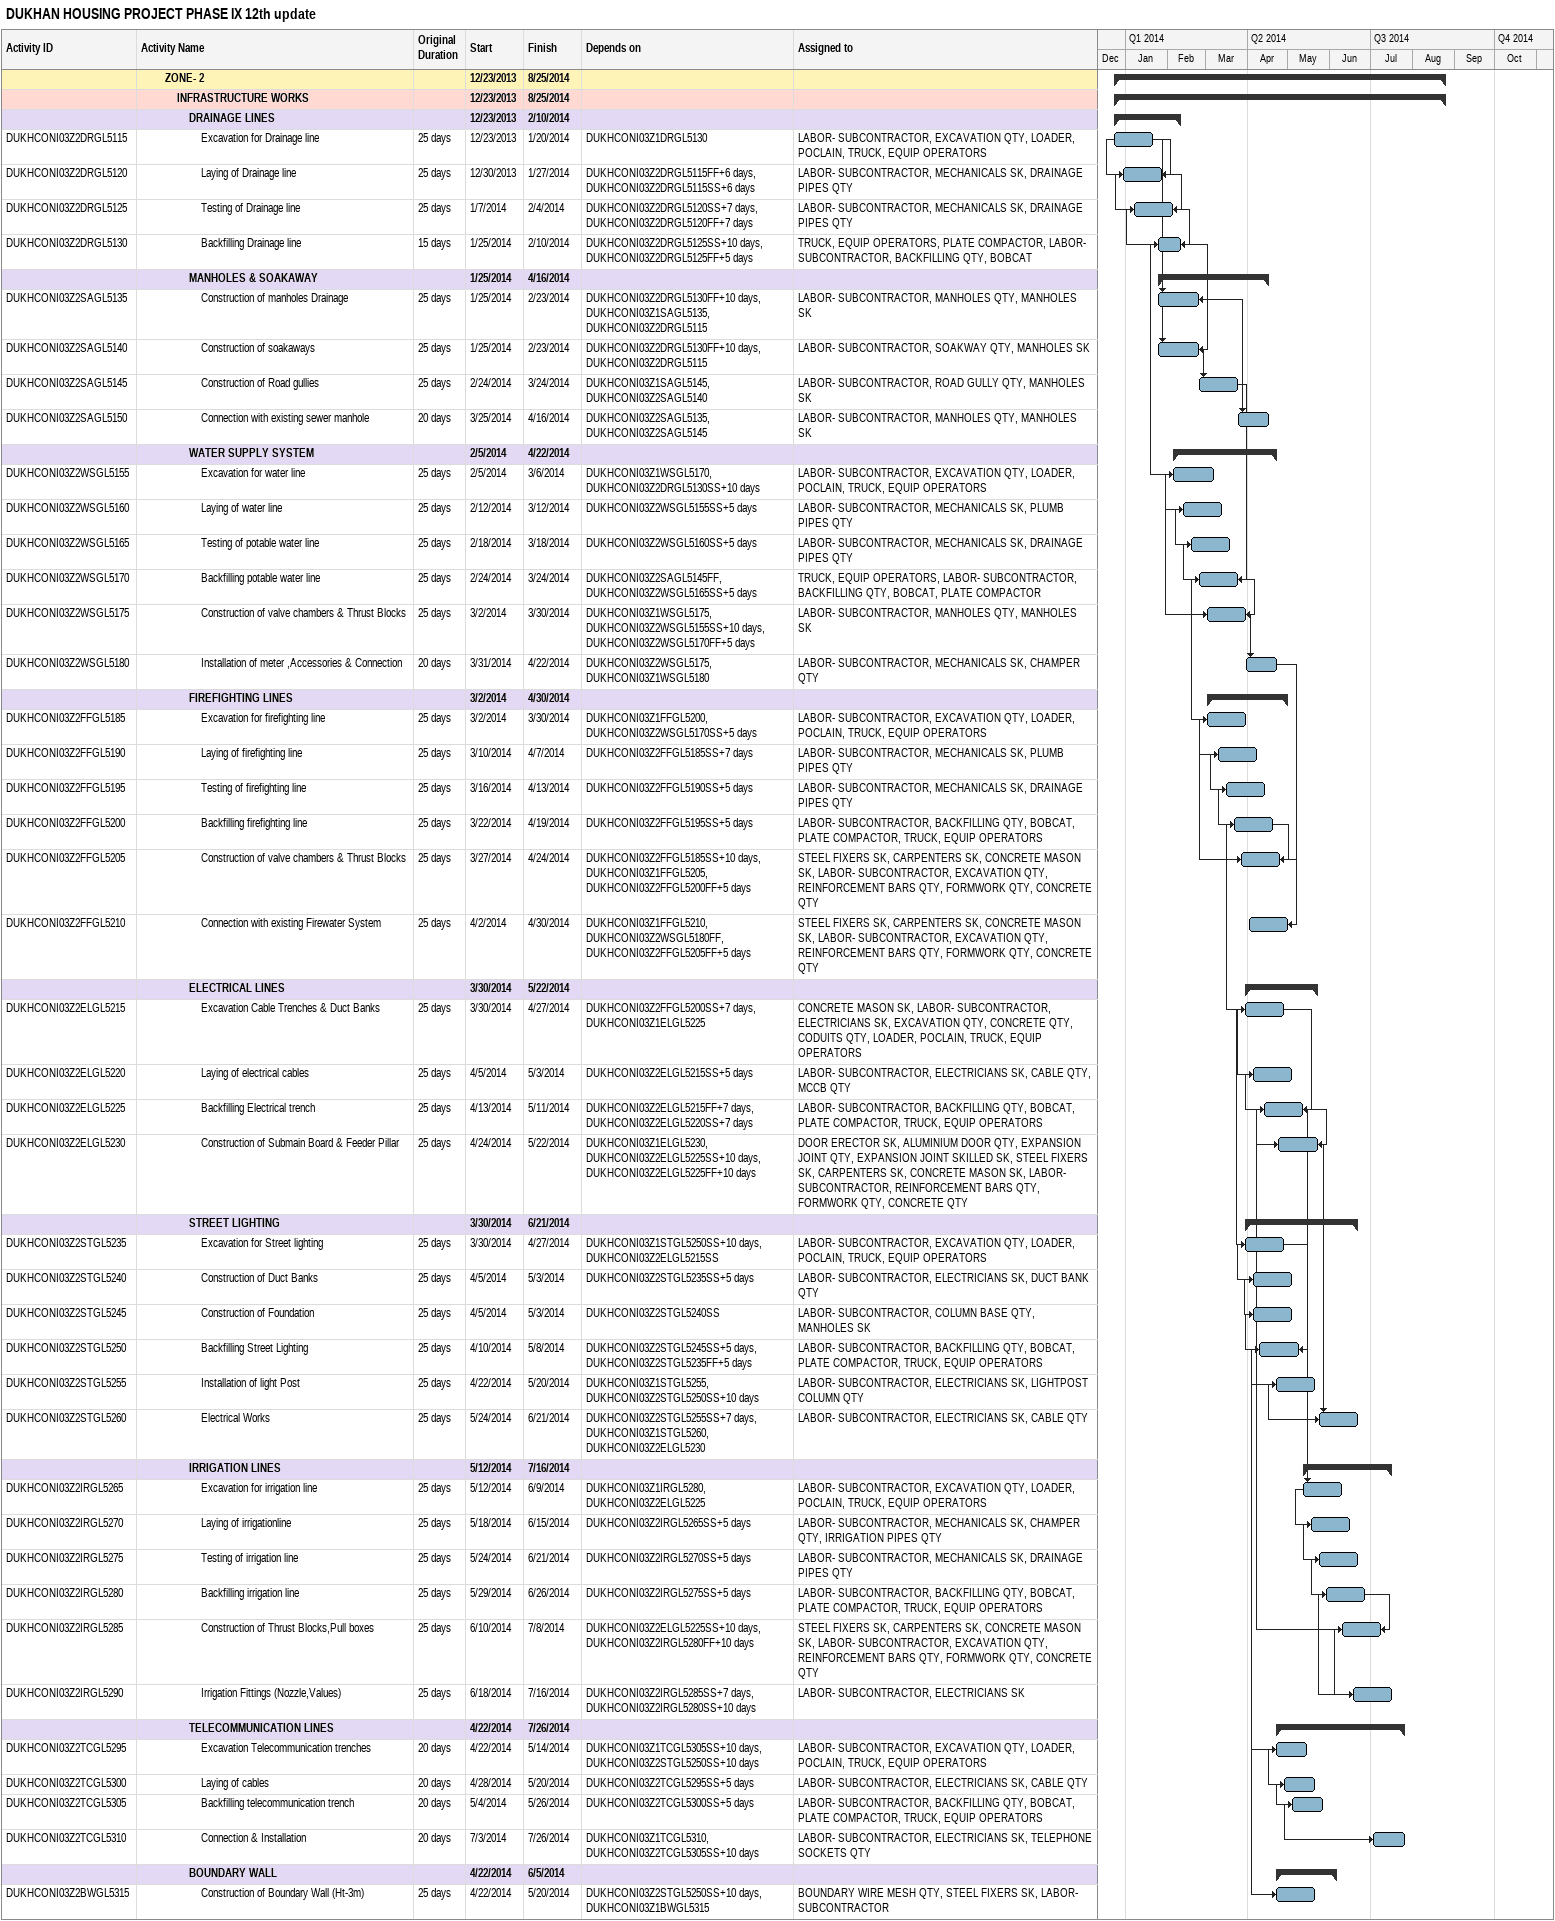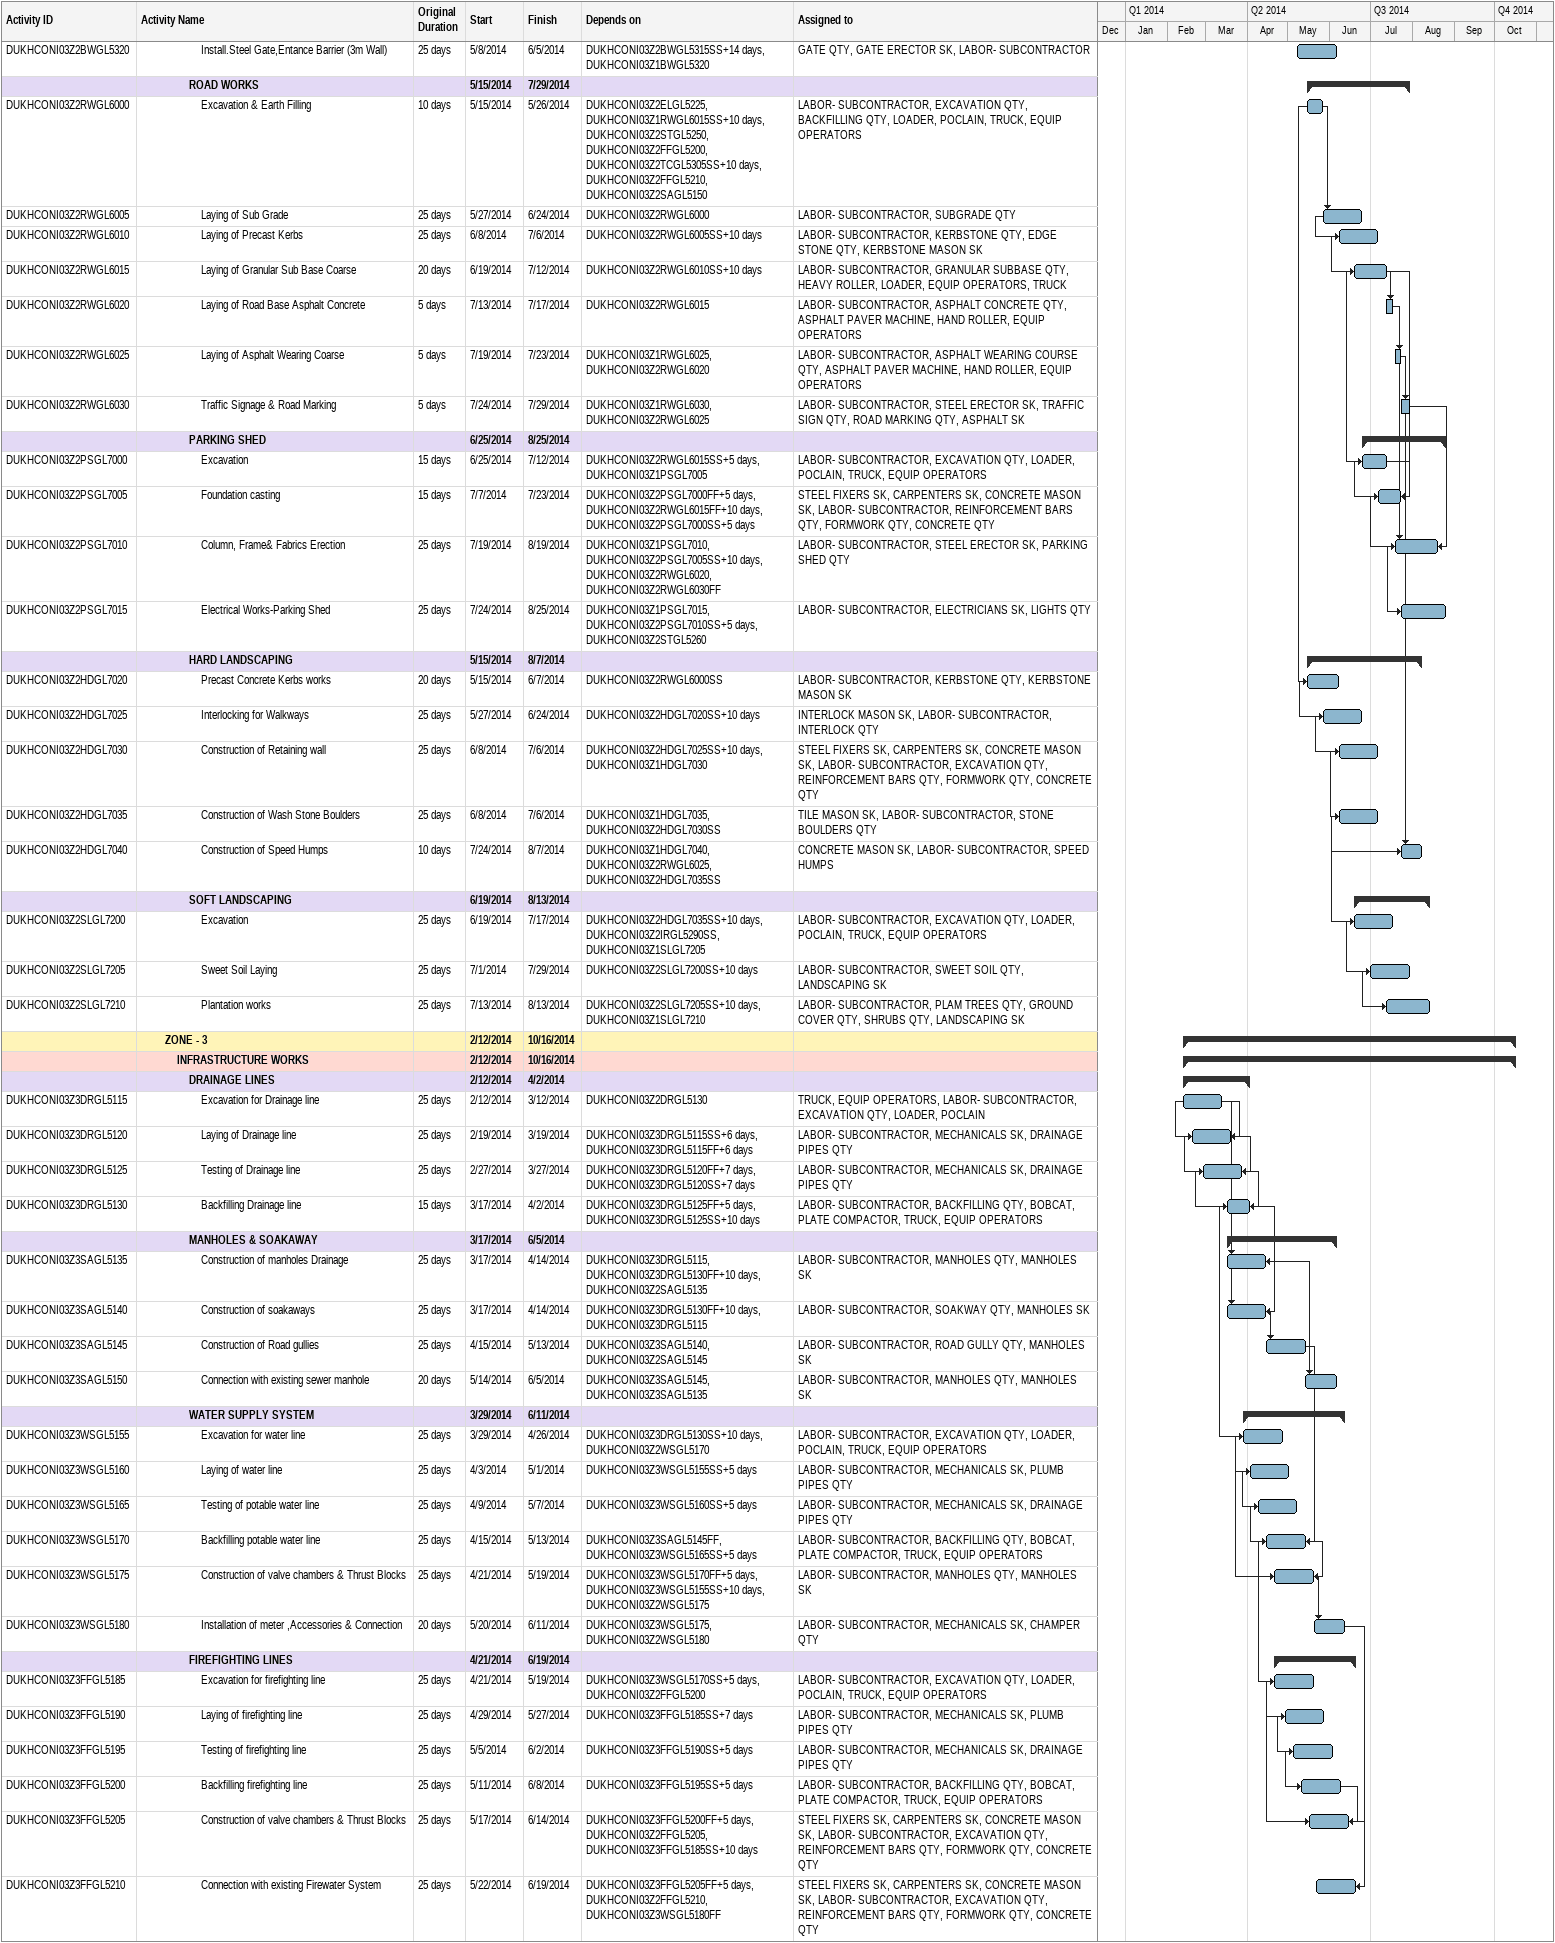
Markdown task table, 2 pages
DUKHAN HOUSING PROJECT PHASE IX 12th update

| ID | Level | Task | Original duration | Start | Finish | Predecessors | Resources |
|---|---|---|---|---|---|---|---|
|  | 3 | **ZONE- 2** |  | 2013-12-23 | 2014-08-25 |  |  |
|  | 4 | **INFRASTRUCTURE WORKS** |  | 2013-12-23 | 2014-08-25 |  |  |
|  | 5 | **DRAINAGE LINES** |  | 2013-12-23 | 2014-02-10 |  |  |
| DUKHCONI03Z2DRGL5115 | 6 | Excavation for Drainage line | 25d | 2013-12-23 | 2014-01-20 | DUKHCONI03Z1DRGL5130 | LABOR- SUBCONTRACTOR, EXCAVATION QTY, LOADER, POCLAIN, TRUCK, EQUIP OPERATORS |
| DUKHCONI03Z2DRGL5120 | 6 | Laying of Drainage line | 25d | 2013-12-30 | 2014-01-27 | DUKHCONI03Z2DRGL5115FF+6d, DUKHCONI03Z2DRGL5115SS+6d | LABOR- SUBCONTRACTOR, MECHANICALS SK, DRAINAGE PIPES QTY |
| DUKHCONI03Z2DRGL5125 | 6 | Testing of Drainage line | 25d | 2014-01-07 | 2014-02-04 | DUKHCONI03Z2DRGL5120SS+7d, DUKHCONI03Z2DRGL5120FF+7d | LABOR- SUBCONTRACTOR, MECHANICALS SK, DRAINAGE PIPES QTY |
| DUKHCONI03Z2DRGL5130 | 6 | Backfilling Drainage line | 15d | 2014-01-25 | 2014-02-10 | DUKHCONI03Z2DRGL5125SS+10d, DUKHCONI03Z2DRGL5125FF+5d | TRUCK, EQUIP OPERATORS, PLATE COMPACTOR, LABOR- SUBCONTRACTOR, BACKFILLING QTY, BOBCAT |
|  | 5 | **MANHOLES & SOAKAWAY** |  | 2014-01-25 | 2014-04-16 |  |  |
| DUKHCONI03Z2SAGL5135 | 6 | Construction of manholes Drainage | 25d | 2014-01-25 | 2014-02-23 | DUKHCONI03Z2DRGL5130FF+10d, DUKHCONI03Z1SAGL5135, DUKHCONI03Z2DRGL5115 | LABOR- SUBCONTRACTOR, MANHOLES QTY, MANHOLES SK |
| DUKHCONI03Z2SAGL5140 | 6 | Construction of soakaways | 25d | 2014-01-25 | 2014-02-23 | DUKHCONI03Z2DRGL5130FF+10d, DUKHCONI03Z2DRGL5115 | LABOR- SUBCONTRACTOR, SOAKWAY QTY, MANHOLES SK |
| DUKHCONI03Z2SAGL5145 | 6 | Construction of Road gullies | 25d | 2014-02-24 | 2014-03-24 | DUKHCONI03Z1SAGL5145, DUKHCONI03Z2SAGL5140 | LABOR- SUBCONTRACTOR, ROAD GULLY QTY, MANHOLES SK |
| DUKHCONI03Z2SAGL5150 | 6 | Connection with existing sewer manhole | 20d | 2014-03-25 | 2014-04-16 | DUKHCONI03Z2SAGL5135, DUKHCONI03Z2SAGL5145 | LABOR- SUBCONTRACTOR, MANHOLES QTY, MANHOLES SK |
|  | 5 | **WATER SUPPLY SYSTEM** |  | 2014-02-05 | 2014-04-22 |  |  |
| DUKHCONI03Z2WSGL5155 | 6 | Excavation for water line | 25d | 2014-02-05 | 2014-03-06 | DUKHCONI03Z1WSGL5170, DUKHCONI03Z2DRGL5130SS+10d | LABOR- SUBCONTRACTOR, EXCAVATION QTY, LOADER, POCLAIN, TRUCK, EQUIP OPERATORS |
| DUKHCONI03Z2WSGL5160 | 6 | Laying of water line | 25d | 2014-02-12 | 2014-03-12 | DUKHCONI03Z2WSGL5155SS+5d | LABOR- SUBCONTRACTOR, MECHANICALS SK, PLUMB PIPES QTY |
| DUKHCONI03Z2WSGL5165 | 6 | Testing of potable water line | 25d | 2014-02-18 | 2014-03-18 | DUKHCONI03Z2WSGL5160SS+5d | LABOR- SUBCONTRACTOR, MECHANICALS SK, DRAINAGE PIPES QTY |
| DUKHCONI03Z2WSGL5170 | 6 | Backfilling potable water line | 25d | 2014-02-24 | 2014-03-24 | DUKHCONI03Z2SAGL5145FF, DUKHCONI03Z2WSGL5165SS+5d | TRUCK, EQUIP OPERATORS, LABOR- SUBCONTRACTOR, BACKFILLING QTY, BOBCAT, PLATE COMPACTOR |
| DUKHCONI03Z2WSGL5175 | 6 | Construction of valve chambers & Thrust Blocks | 25d | 2014-03-02 | 2014-03-30 | DUKHCONI03Z1WSGL5175, DUKHCONI03Z2WSGL5155SS+10d, DUKHCONI03Z2WSGL5170FF+5d | LABOR- SUBCONTRACTOR, MANHOLES QTY, MANHOLES SK |
| DUKHCONI03Z2WSGL5180 | 6 | Installation of meter ,Accessories & Connection | 20d | 2014-03-31 | 2014-04-22 | DUKHCONI03Z2WSGL5175, DUKHCONI03Z1WSGL5180 | LABOR- SUBCONTRACTOR, MECHANICALS SK, CHAMPER QTY |
|  | 5 | **FIREFIGHTING LINES** |  | 2014-03-02 | 2014-04-30 |  |  |
| DUKHCONI03Z2FFGL5185 | 6 | Excavation for firefighting line | 25d | 2014-03-02 | 2014-03-30 | DUKHCONI03Z1FFGL5200, DUKHCONI03Z2WSGL5170SS+5d | LABOR- SUBCONTRACTOR, EXCAVATION QTY, LOADER, POCLAIN, TRUCK, EQUIP OPERATORS |
| DUKHCONI03Z2FFGL5190 | 6 | Laying of firefighting line | 25d | 2014-03-10 | 2014-04-07 | DUKHCONI03Z2FFGL5185SS+7d | LABOR- SUBCONTRACTOR, MECHANICALS SK, PLUMB PIPES QTY |
| DUKHCONI03Z2FFGL5195 | 6 | Testing of firefighting line | 25d | 2014-03-16 | 2014-04-13 | DUKHCONI03Z2FFGL5190SS+5d | LABOR- SUBCONTRACTOR, MECHANICALS SK, DRAINAGE PIPES QTY |
| DUKHCONI03Z2FFGL5200 | 6 | Backfilling firefighting line | 25d | 2014-03-22 | 2014-04-19 | DUKHCONI03Z2FFGL5195SS+5d | LABOR- SUBCONTRACTOR, BACKFILLING QTY, BOBCAT, PLATE COMPACTOR, TRUCK, EQUIP OPERATORS |
| DUKHCONI03Z2FFGL5205 | 6 | Construction of valve chambers & Thrust Blocks | 25d | 2014-03-27 | 2014-04-24 | DUKHCONI03Z2FFGL5185SS+10d, DUKHCONI03Z1FFGL5205, DUKHCONI03Z2FFGL5200FF+5d | STEEL FIXERS SK, CARPENTERS SK, CONCRETE MASON SK, LABOR- SUBCONTRACTOR, EXCAVATION QTY, REINFORCEMENT BARS QTY, FORMWORK QTY, CONCRETE QTY |
| DUKHCONI03Z2FFGL5210 | 6 | Connection with existing Firewater System | 25d | 2014-04-02 | 2014-04-30 | DUKHCONI03Z1FFGL5210, DUKHCONI03Z2WSGL5180FF, DUKHCONI03Z2FFGL5205FF+5d | STEEL FIXERS SK, CARPENTERS SK, CONCRETE MASON SK, LABOR- SUBCONTRACTOR, EXCAVATION QTY, REINFORCEMENT BARS QTY, FORMWORK QTY, CONCRETE QTY |
|  | 5 | **ELECTRICAL LINES** |  | 2014-03-30 | 2014-05-22 |  |  |
| DUKHCONI03Z2ELGL5215 | 6 | Excavation Cable Trenches & Duct Banks | 25d | 2014-03-30 | 2014-04-27 | DUKHCONI03Z2FFGL5200SS+7d, DUKHCONI03Z1ELGL5225 | CONCRETE MASON SK, LABOR- SUBCONTRACTOR, ELECTRICIANS SK, EXCAVATION QTY, CONCRETE QTY, CODUITS QTY, LOADER, POCLAIN, TRUCK, EQUIP OPERATORS |
| DUKHCONI03Z2ELGL5220 | 6 | Laying of electrical cables | 25d | 2014-04-05 | 2014-05-03 | DUKHCONI03Z2ELGL5215SS+5d | LABOR- SUBCONTRACTOR, ELECTRICIANS SK, CABLE QTY, MCCB QTY |
| DUKHCONI03Z2ELGL5225 | 6 | Backfilling Electrical trench | 25d | 2014-04-13 | 2014-05-11 | DUKHCONI03Z2ELGL5215FF+7d, DUKHCONI03Z2ELGL5220SS+7d | LABOR- SUBCONTRACTOR, BACKFILLING QTY, BOBCAT, PLATE COMPACTOR, TRUCK, EQUIP OPERATORS |
| DUKHCONI03Z2ELGL5230 | 6 | Construction of Submain Board & Feeder Pillar | 25d | 2014-04-24 | 2014-05-22 | DUKHCONI03Z1ELGL5230, DUKHCONI03Z2ELGL5225SS+10d, DUKHCONI03Z2ELGL5225FF+10d | DOOR ERECTOR SK, ALUMINIUM DOOR QTY, EXPANSION JOINT QTY, EXPANSION JOINT SKILLED SK, STEEL FIXERS SK, CARPENTERS SK, CONCRETE MASON SK, LABOR- SUBCONTRACTOR, REINFORCEMENT BARS QTY, FORMWORK QTY, CONCRETE QTY |
|  | 5 | **STREET LIGHTING** |  | 2014-03-30 | 2014-06-21 |  |  |
| DUKHCONI03Z2STGL5235 | 6 | Excavation for Street lighting | 25d | 2014-03-30 | 2014-04-27 | DUKHCONI03Z1STGL5250SS+10d, DUKHCONI03Z2ELGL5215SS | LABOR- SUBCONTRACTOR, EXCAVATION QTY, LOADER, POCLAIN, TRUCK, EQUIP OPERATORS |
| DUKHCONI03Z2STGL5240 | 6 | Construction of Duct Banks | 25d | 2014-04-05 | 2014-05-03 | DUKHCONI03Z2STGL5235SS+5d | LABOR- SUBCONTRACTOR, ELECTRICIANS SK, DUCT BANK QTY |
| DUKHCONI03Z2STGL5245 | 6 | Construction of Foundation | 25d | 2014-04-05 | 2014-05-03 | DUKHCONI03Z2STGL5240SS | LABOR- SUBCONTRACTOR, COLUMN BASE QTY, MANHOLES SK |
| DUKHCONI03Z2STGL5250 | 6 | Backfilling Street Lighting | 25d | 2014-04-10 | 2014-05-08 | DUKHCONI03Z2STGL5245SS+5d, DUKHCONI03Z2STGL5235FF+5d | LABOR- SUBCONTRACTOR, BACKFILLING QTY, BOBCAT, PLATE COMPACTOR, TRUCK, EQUIP OPERATORS |
| DUKHCONI03Z2STGL5255 | 6 | Installation of light Post | 25d | 2014-04-22 | 2014-05-20 | DUKHCONI03Z1STGL5255, DUKHCONI03Z2STGL5250SS+10d | LABOR- SUBCONTRACTOR, ELECTRICIANS SK, LIGHTPOST COLUMN QTY |
| DUKHCONI03Z2STGL5260 | 6 | Electrical Works | 25d | 2014-05-24 | 2014-06-21 | DUKHCONI03Z2STGL5255SS+7d, DUKHCONI03Z1STGL5260, DUKHCONI03Z2ELGL5230 | LABOR- SUBCONTRACTOR, ELECTRICIANS SK, CABLE QTY |
|  | 5 | **IRRIGATION LINES** |  | 2014-05-12 | 2014-07-16 |  |  |
| DUKHCONI03Z2IRGL5265 | 6 | Excavation for irrigation line | 25d | 2014-05-12 | 2014-06-09 | DUKHCONI03Z1IRGL5280, DUKHCONI03Z2ELGL5225 | LABOR- SUBCONTRACTOR, EXCAVATION QTY, LOADER, POCLAIN, TRUCK, EQUIP OPERATORS |
| DUKHCONI03Z2IRGL5270 | 6 | Laying of irrigationline | 25d | 2014-05-18 | 2014-06-15 | DUKHCONI03Z2IRGL5265SS+5d | LABOR- SUBCONTRACTOR, MECHANICALS SK, CHAMPER QTY, IRRIGATION PIPES QTY |
| DUKHCONI03Z2IRGL5275 | 6 | Testing of irrigation line | 25d | 2014-05-24 | 2014-06-21 | DUKHCONI03Z2IRGL5270SS+5d | LABOR- SUBCONTRACTOR, MECHANICALS SK, DRAINAGE PIPES QTY |
| DUKHCONI03Z2IRGL5280 | 6 | Backfilling irrigation line | 25d | 2014-05-29 | 2014-06-26 | DUKHCONI03Z2IRGL5275SS+5d | LABOR- SUBCONTRACTOR, BACKFILLING QTY, BOBCAT, PLATE COMPACTOR, TRUCK, EQUIP OPERATORS |
| DUKHCONI03Z2IRGL5285 | 6 | Construction of Thrust Blocks,Pull boxes | 25d | 2014-06-10 | 2014-07-08 | DUKHCONI03Z2ELGL5225SS+10d, DUKHCONI03Z2IRGL5280FF+10d | STEEL FIXERS SK, CARPENTERS SK, CONCRETE MASON SK, LABOR- SUBCONTRACTOR, EXCAVATION QTY, REINFORCEMENT BARS QTY, FORMWORK QTY, CONCRETE QTY |
| DUKHCONI03Z2IRGL5290 | 6 | Irrigation Fittings (Nozzle,Values) | 25d | 2014-06-18 | 2014-07-16 | DUKHCONI03Z2IRGL5285SS+7d, DUKHCONI03Z2IRGL5280SS+10d | LABOR- SUBCONTRACTOR, ELECTRICIANS SK |
|  | 5 | **TELECOMMUNICATION LINES** |  | 2014-04-22 | 2014-07-26 |  |  |
| DUKHCONI03Z2TCGL5295 | 6 | Excavation Telecommunication trenches | 20d | 2014-04-22 | 2014-05-14 | DUKHCONI03Z1TCGL5305SS+10d, DUKHCONI03Z2STGL5250SS+10d | LABOR- SUBCONTRACTOR, EXCAVATION QTY, LOADER, POCLAIN, TRUCK, EQUIP OPERATORS |
| DUKHCONI03Z2TCGL5300 | 6 | Laying of cables | 20d | 2014-04-28 | 2014-05-20 | DUKHCONI03Z2TCGL5295SS+5d | LABOR- SUBCONTRACTOR, ELECTRICIANS SK, CABLE QTY |
| DUKHCONI03Z2TCGL5305 | 6 | Backfilling telecommunication trench | 20d | 2014-05-04 | 2014-05-26 | DUKHCONI03Z2TCGL5300SS+5d | LABOR- SUBCONTRACTOR, BACKFILLING QTY, BOBCAT, PLATE COMPACTOR, TRUCK, EQUIP OPERATORS |
| DUKHCONI03Z2TCGL5310 | 6 | Connection & Installation | 20d | 2014-07-03 | 2014-07-26 | DUKHCONI03Z1TCGL5310, DUKHCONI03Z2TCGL5305SS+10d | LABOR- SUBCONTRACTOR, ELECTRICIANS SK, TELEPHONE SOCKETS QTY |
|  | 5 | **BOUNDARY WALL** |  | 2014-04-22 | 2014-06-05 |  |  |
| DUKHCONI03Z2BWGL5315 | 6 | Construction of Boundary Wall (Ht-3m) | 25d | 2014-04-22 | 2014-05-20 | DUKHCONI03Z2STGL5250SS+10d, DUKHCONI03Z1BWGL5315 | BOUNDARY WIRE MESH QTY, STEEL FIXERS SK, LABOR- SUBCONTRACTOR |
| DUKHCONI03Z2BWGL5320 | 6 | Install.Steel Gate,Entance Barrier (3m Wall) | 25d | 2014-05-08 | 2014-06-05 | DUKHCONI03Z2BWGL5315SS+14d, DUKHCONI03Z1BWGL5320 | GATE QTY, GATE ERECTOR SK, LABOR- SUBCONTRACTOR |
|  | 5 | **ROAD WORKS** |  | 2014-05-15 | 2014-07-29 |  |  |
| DUKHCONI03Z2RWGL6000 | 6 | Excavation & Earth Filling | 10d | 2014-05-15 | 2014-05-26 | DUKHCONI03Z2ELGL5225, DUKHCONI03Z1RWGL6015SS+10d, DUKHCONI03Z2STGL5250, DUKHCONI03Z2FFGL5200, DUKHCONI03Z2TCGL5305SS+10d, DUKHCONI03Z2FFGL5210, DUKHCONI03Z2SAGL5150 | LABOR- SUBCONTRACTOR, EXCAVATION QTY, BACKFILLING QTY, LOADER, POCLAIN, TRUCK, EQUIP OPERATORS |
| DUKHCONI03Z2RWGL6005 | 6 | Laying of Sub Grade | 25d | 2014-05-27 | 2014-06-24 | DUKHCONI03Z2RWGL6000 | LABOR- SUBCONTRACTOR, SUBGRADE QTY |
| DUKHCONI03Z2RWGL6010 | 6 | Laying of Precast Kerbs | 25d | 2014-06-08 | 2014-07-06 | DUKHCONI03Z2RWGL6005SS+10d | LABOR- SUBCONTRACTOR, KERBSTONE QTY, EDGE STONE QTY, KERBSTONE MASON SK |
| DUKHCONI03Z2RWGL6015 | 6 | Laying of Granular Sub Base Coarse | 20d | 2014-06-19 | 2014-07-12 | DUKHCONI03Z2RWGL6010SS+10d | LABOR- SUBCONTRACTOR, GRANULAR SUBBASE QTY, HEAVY ROLLER, LOADER, EQUIP OPERATORS, TRUCK |
| DUKHCONI03Z2RWGL6020 | 6 | Laying of Road Base Asphalt Concrete | 5d | 2014-07-13 | 2014-07-17 | DUKHCONI03Z2RWGL6015 | LABOR- SUBCONTRACTOR, ASPHALT CONCRETE QTY, ASPHALT PAVER MACHINE, HAND ROLLER, EQUIP OPERATORS |
| DUKHCONI03Z2RWGL6025 | 6 | Laying of Asphalt Wearing Coarse | 5d | 2014-07-19 | 2014-07-23 | DUKHCONI03Z1RWGL6025, DUKHCONI03Z2RWGL6020 | LABOR- SUBCONTRACTOR, ASPHALT WEARING COURSE QTY, ASPHALT PAVER MACHINE, HAND ROLLER, EQUIP OPERATORS |
| DUKHCONI03Z2RWGL6030 | 6 | Traffic Signage & Road Marking | 5d | 2014-07-24 | 2014-07-29 | DUKHCONI03Z1RWGL6030, DUKHCONI03Z2RWGL6025 | LABOR- SUBCONTRACTOR, STEEL ERECTOR SK, TRAFFIC SIGN QTY, ROAD MARKING QTY, ASPHALT SK |
|  | 5 | **PARKING SHED** |  | 2014-06-25 | 2014-08-25 |  |  |
| DUKHCONI03Z2PSGL7000 | 6 | Excavation | 15d | 2014-06-25 | 2014-07-12 | DUKHCONI03Z2RWGL6015SS+5d, DUKHCONI03Z1PSGL7005 | LABOR- SUBCONTRACTOR, EXCAVATION QTY, LOADER, POCLAIN, TRUCK, EQUIP OPERATORS |
| DUKHCONI03Z2PSGL7005 | 6 | Foundation casting | 15d | 2014-07-07 | 2014-07-23 | DUKHCONI03Z2PSGL7000FF+5d, DUKHCONI03Z2RWGL6015FF+10d, DUKHCONI03Z2PSGL7000SS+5d | STEEL FIXERS SK, CARPENTERS SK, CONCRETE MASON SK, LABOR- SUBCONTRACTOR, REINFORCEMENT BARS QTY, FORMWORK QTY, CONCRETE QTY |
| DUKHCONI03Z2PSGL7010 | 6 | Column, Frame& Fabrics Erection | 25d | 2014-07-19 | 2014-08-19 | DUKHCONI03Z1PSGL7010, DUKHCONI03Z2PSGL7005SS+10d, DUKHCONI03Z2RWGL6020, DUKHCONI03Z2RWGL6030FF | LABOR- SUBCONTRACTOR, STEEL ERECTOR SK, PARKING SHED QTY |
| DUKHCONI03Z2PSGL7015 | 6 | Electrical Works-Parking Shed | 25d | 2014-07-24 | 2014-08-25 | DUKHCONI03Z1PSGL7015, DUKHCONI03Z2PSGL7010SS+5d, DUKHCONI03Z2STGL5260 | LABOR- SUBCONTRACTOR, ELECTRICIANS SK, LIGHTS QTY |
|  | 5 | **HARD LANDSCAPING** |  | 2014-05-15 | 2014-08-07 |  |  |
| DUKHCONI03Z2HDGL7020 | 6 | Precast Concrete Kerbs works | 20d | 2014-05-15 | 2014-06-07 | DUKHCONI03Z2RWGL6000SS | LABOR- SUBCONTRACTOR, KERBSTONE QTY, KERBSTONE MASON SK |
| DUKHCONI03Z2HDGL7025 | 6 | Interlocking for Walkways | 25d | 2014-05-27 | 2014-06-24 | DUKHCONI03Z2HDGL7020SS+10d | INTERLOCK MASON SK, LABOR- SUBCONTRACTOR, INTERLOCK QTY |
| DUKHCONI03Z2HDGL7030 | 6 | Construction of Retaining wall | 25d | 2014-06-08 | 2014-07-06 | DUKHCONI03Z2HDGL7025SS+10d, DUKHCONI03Z1HDGL7030 | STEEL FIXERS SK, CARPENTERS SK, CONCRETE MASON SK, LABOR- SUBCONTRACTOR, EXCAVATION QTY, REINFORCEMENT BARS QTY, FORMWORK QTY, CONCRETE QTY |
| DUKHCONI03Z2HDGL7035 | 6 | Construction of Wash Stone Boulders | 25d | 2014-06-08 | 2014-07-06 | DUKHCONI03Z1HDGL7035, DUKHCONI03Z2HDGL7030SS | TILE MASON SK, LABOR- SUBCONTRACTOR, STONE BOULDERS QTY |
| DUKHCONI03Z2HDGL7040 | 6 | Construction of Speed Humps | 10d | 2014-07-24 | 2014-08-07 | DUKHCONI03Z1HDGL7040, DUKHCONI03Z2RWGL6025, DUKHCONI03Z2HDGL7035SS | CONCRETE MASON SK, LABOR- SUBCONTRACTOR, SPEED HUMPS |
|  | 5 | **SOFT LANDSCAPING** |  | 2014-06-19 | 2014-08-13 |  |  |
| DUKHCONI03Z2SLGL7200 | 6 | Excavation | 25d | 2014-06-19 | 2014-07-17 | DUKHCONI03Z2HDGL7035SS+10d, DUKHCONI03Z2IRGL5290SS, DUKHCONI03Z1SLGL7205 | LABOR- SUBCONTRACTOR, EXCAVATION QTY, LOADER, POCLAIN, TRUCK, EQUIP OPERATORS |
| DUKHCONI03Z2SLGL7205 | 6 | Sweet Soil Laying | 25d | 2014-07-01 | 2014-07-29 | DUKHCONI03Z2SLGL7200SS+10d | LABOR- SUBCONTRACTOR, SWEET SOIL QTY, LANDSCAPING SK |
| DUKHCONI03Z2SLGL7210 | 6 | Plantation works | 25d | 2014-07-13 | 2014-08-13 | DUKHCONI03Z2SLGL7205SS+10d, DUKHCONI03Z1SLGL7210 | LABOR- SUBCONTRACTOR, PLAM TREES QTY, GROUND COVER QTY, SHRUBS QTY, LANDSCAPING SK |
|  | 3 | **ZONE - 3** |  | 2014-02-12 | 2014-10-16 |  |  |
|  | 4 | **INFRASTRUCTURE WORKS** |  | 2014-02-12 | 2014-10-16 |  |  |
|  | 5 | **DRAINAGE LINES** |  | 2014-02-12 | 2014-04-02 |  |  |
| DUKHCONI03Z3DRGL5115 | 6 | Excavation for Drainage line | 25d | 2014-02-12 | 2014-03-12 | DUKHCONI03Z2DRGL5130 | TRUCK, EQUIP OPERATORS, LABOR- SUBCONTRACTOR, EXCAVATION QTY, LOADER, POCLAIN |
| DUKHCONI03Z3DRGL5120 | 6 | Laying of Drainage line | 25d | 2014-02-19 | 2014-03-19 | DUKHCONI03Z3DRGL5115SS+6d, DUKHCONI03Z3DRGL5115FF+6d | LABOR- SUBCONTRACTOR, MECHANICALS SK, DRAINAGE PIPES QTY |
| DUKHCONI03Z3DRGL5125 | 6 | Testing of Drainage line | 25d | 2014-02-27 | 2014-03-27 | DUKHCONI03Z3DRGL5120FF+7d, DUKHCONI03Z3DRGL5120SS+7d | LABOR- SUBCONTRACTOR, MECHANICALS SK, DRAINAGE PIPES QTY |
| DUKHCONI03Z3DRGL5130 | 6 | Backfilling Drainage line | 15d | 2014-03-17 | 2014-04-02 | DUKHCONI03Z3DRGL5125FF+5d, DUKHCONI03Z3DRGL5125SS+10d | LABOR- SUBCONTRACTOR, BACKFILLING QTY, BOBCAT, PLATE COMPACTOR, TRUCK, EQUIP OPERATORS |
|  | 5 | **MANHOLES & SOAKAWAY** |  | 2014-03-17 | 2014-06-05 |  |  |
| DUKHCONI03Z3SAGL5135 | 6 | Construction of manholes Drainage | 25d | 2014-03-17 | 2014-04-14 | DUKHCONI03Z3DRGL5115, DUKHCONI03Z3DRGL5130FF+10d, DUKHCONI03Z2SAGL5135 | LABOR- SUBCONTRACTOR, MANHOLES QTY, MANHOLES SK |
| DUKHCONI03Z3SAGL5140 | 6 | Construction of soakaways | 25d | 2014-03-17 | 2014-04-14 | DUKHCONI03Z3DRGL5130FF+10d, DUKHCONI03Z3DRGL5115 | LABOR- SUBCONTRACTOR, SOAKWAY QTY, MANHOLES SK |
| DUKHCONI03Z3SAGL5145 | 6 | Construction of Road gullies | 25d | 2014-04-15 | 2014-05-13 | DUKHCONI03Z3SAGL5140, DUKHCONI03Z2SAGL5145 | LABOR- SUBCONTRACTOR, ROAD GULLY QTY, MANHOLES SK |
| DUKHCONI03Z3SAGL5150 | 6 | Connection with existing sewer manhole | 20d | 2014-05-14 | 2014-06-05 | DUKHCONI03Z3SAGL5145, DUKHCONI03Z3SAGL5135 | LABOR- SUBCONTRACTOR, MANHOLES QTY, MANHOLES SK |
|  | 5 | **WATER SUPPLY SYSTEM** |  | 2014-03-29 | 2014-06-11 |  |  |
| DUKHCONI03Z3WSGL5155 | 6 | Excavation for water line | 25d | 2014-03-29 | 2014-04-26 | DUKHCONI03Z3DRGL5130SS+10d, DUKHCONI03Z2WSGL5170 | LABOR- SUBCONTRACTOR, EXCAVATION QTY, LOADER, POCLAIN, TRUCK, EQUIP OPERATORS |
| DUKHCONI03Z3WSGL5160 | 6 | Laying of water line | 25d | 2014-04-03 | 2014-05-01 | DUKHCONI03Z3WSGL5155SS+5d | LABOR- SUBCONTRACTOR, MECHANICALS SK, PLUMB PIPES QTY |
| DUKHCONI03Z3WSGL5165 | 6 | Testing of potable water line | 25d | 2014-04-09 | 2014-05-07 | DUKHCONI03Z3WSGL5160SS+5d | LABOR- SUBCONTRACTOR, MECHANICALS SK, DRAINAGE PIPES QTY |
| DUKHCONI03Z3WSGL5170 | 6 | Backfilling potable water line | 25d | 2014-04-15 | 2014-05-13 | DUKHCONI03Z3SAGL5145FF, DUKHCONI03Z3WSGL5165SS+5d | LABOR- SUBCONTRACTOR, BACKFILLING QTY, BOBCAT, PLATE COMPACTOR, TRUCK, EQUIP OPERATORS |
| DUKHCONI03Z3WSGL5175 | 6 | Construction of valve chambers & Thrust Blocks | 25d | 2014-04-21 | 2014-05-19 | DUKHCONI03Z3WSGL5170FF+5d, DUKHCONI03Z3WSGL5155SS+10d, DUKHCONI03Z2WSGL5175 | LABOR- SUBCONTRACTOR, MANHOLES QTY, MANHOLES SK |
| DUKHCONI03Z3WSGL5180 | 6 | Installation of meter ,Accessories & Connection | 20d | 2014-05-20 | 2014-06-11 | DUKHCONI03Z3WSGL5175, DUKHCONI03Z2WSGL5180 | LABOR- SUBCONTRACTOR, MECHANICALS SK, CHAMPER QTY |
|  | 5 | **FIREFIGHTING LINES** |  | 2014-04-21 | 2014-06-19 |  |  |
| DUKHCONI03Z3FFGL5185 | 6 | Excavation for firefighting line | 25d | 2014-04-21 | 2014-05-19 | DUKHCONI03Z3WSGL5170SS+5d, DUKHCONI03Z2FFGL5200 | LABOR- SUBCONTRACTOR, EXCAVATION QTY, LOADER, POCLAIN, TRUCK, EQUIP OPERATORS |
| DUKHCONI03Z3FFGL5190 | 6 | Laying of firefighting line | 25d | 2014-04-29 | 2014-05-27 | DUKHCONI03Z3FFGL5185SS+7d | LABOR- SUBCONTRACTOR, MECHANICALS SK, PLUMB PIPES QTY |
| DUKHCONI03Z3FFGL5195 | 6 | Testing of firefighting line | 25d | 2014-05-05 | 2014-06-02 | DUKHCONI03Z3FFGL5190SS+5d | LABOR- SUBCONTRACTOR, MECHANICALS SK, DRAINAGE PIPES QTY |
| DUKHCONI03Z3FFGL5200 | 6 | Backfilling firefighting line | 25d | 2014-05-11 | 2014-06-08 | DUKHCONI03Z3FFGL5195SS+5d | LABOR- SUBCONTRACTOR, BACKFILLING QTY, BOBCAT, PLATE COMPACTOR, TRUCK, EQUIP OPERATORS |
| DUKHCONI03Z3FFGL5205 | 6 | Construction of valve chambers & Thrust Blocks | 25d | 2014-05-17 | 2014-06-14 | DUKHCONI03Z3FFGL5200FF+5d, DUKHCONI03Z2FFGL5205, DUKHCONI03Z3FFGL5185SS+10d | STEEL FIXERS SK, CARPENTERS SK, CONCRETE MASON SK, LABOR- SUBCONTRACTOR, EXCAVATION QTY, REINFORCEMENT BARS QTY, FORMWORK QTY, CONCRETE QTY |
| DUKHCONI03Z3FFGL5210 | 6 | Connection with existing Firewater System | 25d | 2014-05-22 | 2014-06-19 | DUKHCONI03Z3FFGL5205FF+5d, DUKHCONI03Z2FFGL5210, DUKHCONI03Z3WSGL5180FF | STEEL FIXERS SK, CARPENTERS SK, CONCRETE MASON SK, LABOR- SUBCONTRACTOR, EXCAVATION QTY, REINFORCEMENT BARS QTY, FORMWORK QTY, CONCRETE QTY |
